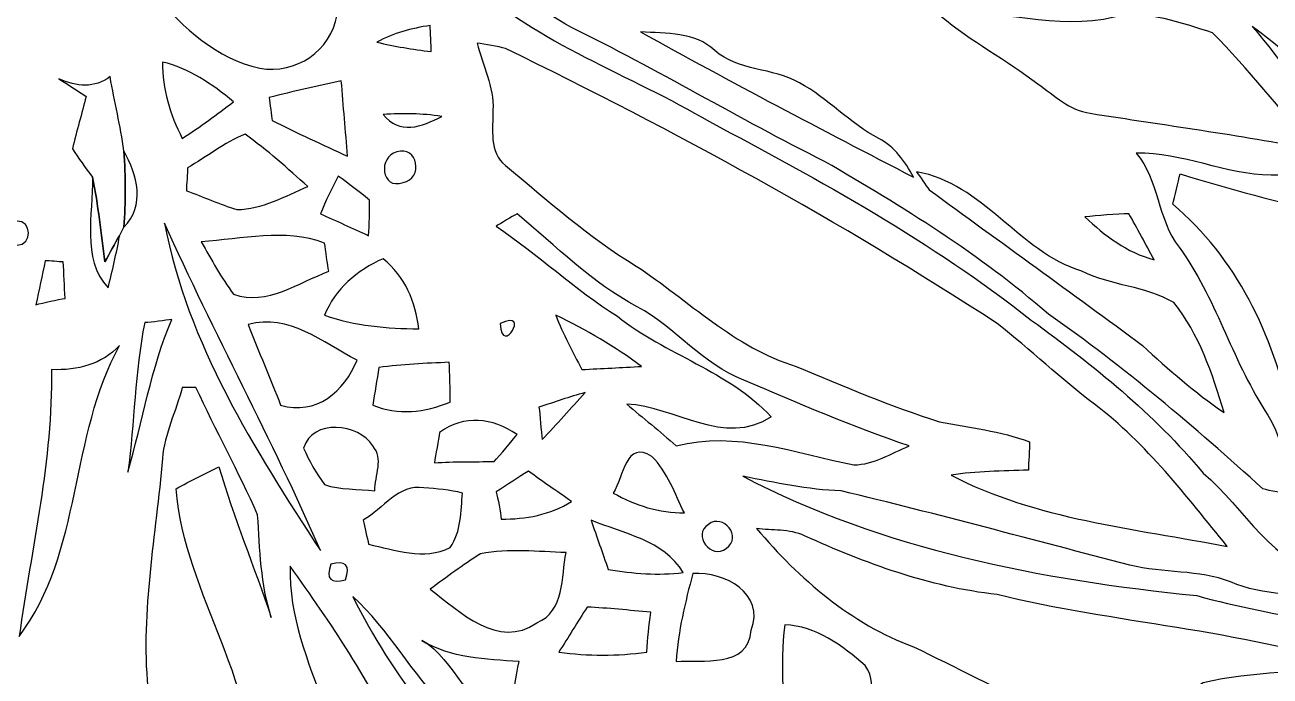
# Model space of a CAD drawing. Extents: x -110 to 93, y -182 to 230.
# Drawn here: x -45.53 to -5.19, y -126.31 to -105.21 of the extents above; entities that cross this region are included whole.
import ezdxf

# ---------------------------------------------------------------- set-up
doc = ezdxf.new("R2010")
doc.units = 0
doc.header["$MEASUREMENT"] = 0
doc.layers.add('LAAG_1', color=7, linetype='CONTINUOUS')

msp = doc.modelspace()

# ---------------------------------------------------------------- linework, layer by layer
at = {"layer": 'LAAG_1', "color": 250}
for points, knots in [([(-41.3115, -104.2824), (-40.5663, -103.8764), (-39.8202, -103.4361), (-39.0417, -103.0625), (-39.0417, -103.0625), (-37.9912, -103.9442), (-36.7377, -104.5877), (-35.4161, -104.8924), (-35.4161, -104.8924), (-35.619, -106.0451), (-36.7377, -106.8243), (-37.9236, -106.6209), (-37.9236, -106.6209), (-39.3125, -106.3156), (-40.3966, -105.2996), (-41.3115, -104.2825), (-41.3115, -104.2825), (-41.3115, -104.2825), (-41.3115, -104.2824), (-41.3115, -104.2824)], [0, 0, 0, 0, 0.2, 0.2, 0.2, 0.2, 0.4, 0.4, 0.4, 0.4, 0.6, 0.6, 0.6, 0.6, 0.8, 0.8, 0.8, 0.8, 1, 1, 1, 1]), ([(-31.1126, -103.7744), (-29.8249, -103.808), (-28.8766, -104.7238), (-27.8262, -105.2996), (-27.8262, -105.2996), (-25.0477, -106.655), (-22.405, -108.2465), (-19.6266, -109.6367), (-19.6266, -109.6367), (-17.1185, -111.093), (-14.5777, -112.6517), (-12.3753, -114.5835), (-12.3753, -114.5835), (-9.9356, -116.278), (-7.6317, -118.2429), (-5.4287, -120.2419), (-5.4287, -120.2419), (-5.1921, -120.3092), (-4.7514, -120.3775), (-4.5487, -120.4111), (-4.5487, -120.4111), (-4.6501, -119.4633), (-4.8187, -118.514), (-5.3614, -117.7006), (-5.3614, -117.7006), (-6.4461, -116.0063), (-6.9538, -114.0414), (-8.1396, -112.4149), (-8.1396, -112.4149), (-8.852, -111.4996), (-8.7837, -110.2461), (-9.5292, -109.365), (-9.5292, -109.365), (-8.0377, -109.3308), (-6.6488, -110.0768), (-5.1581, -110.0768), (-5.1581, -110.0768), (-3.904, -110.0433), (-2.7867, -110.7876), (-1.5326, -110.8223), (-1.5326, -110.8223), (-1.4988, -110.5176), (-1.4647, -109.9419), (-1.4647, -109.6697), (-1.4647, -109.6697), (-3.3282, -108.7219), (-4.4474, -106.8243), (-5.7687, -105.2649), (-5.7687, -105.2649), (-3.0918, -107.2645), (-1.0245, -109.9419), (1.7196, -111.839), (1.7196, -111.839), (-1.6339, -111.9062), (-4.9207, -110.9916), (-8.106, -110.0433), (-8.106, -110.0433), (-8.1737, -110.2796), (-8.2758, -110.7876), (-8.3433, -111.0253), (-8.3433, -111.0253), (-6.3102, -112.7194), (-5.0567, -115.295), (-4.5487, -117.8698), (-4.5487, -117.8698), (-4.1414, -119.5977), (-3.2946, -121.2243), (-3.2274, -123.0537), (-3.2274, -123.0537), (-5.1249, -122.7831), (-6.0052, -120.8513), (-7.3605, -119.7334), (-7.3605, -119.7334), (-8.9529, -117.8025), (-10.9181, -116.2438), (-12.918, -114.7864), (-12.918, -114.7864), (-16.1361, -112.2451), (-19.7618, -110.2461), (-23.3535, -108.3484), (-23.3535, -108.3484), (-25.9289, -106.8243), (-28.9105, -105.8418), (-31.1126, -103.7744), (-31.1126, -103.7744), (-31.1126, -103.7744), (-31.1126, -103.7744), (-31.1126, -103.7744)], [0, 0, 0, 0, 0.0454545, 0.0454545, 0.0454545, 0.0454545, 0.0909091, 0.0909091, 0.0909091, 0.0909091, 0.1363636, 0.1363636, 0.1363636, 0.1363636, 0.1818182, 0.1818182, 0.1818182, 0.1818182, 0.2272727, 0.2272727, 0.2272727, 0.2272727, 0.2727273, 0.2727273, 0.2727273, 0.2727273, 0.3181818, 0.3181818, 0.3181818, 0.3181818, 0.3636364, 0.3636364, 0.3636364, 0.3636364, 0.4090909, 0.4090909, 0.4090909, 0.4090909, 0.4545455, 0.4545455, 0.4545455, 0.4545455, 0.5, 0.5, 0.5, 0.5, 0.5454545, 0.5454545, 0.5454545, 0.5454545, 0.5909091, 0.5909091, 0.5909091, 0.5909091, 0.6363636, 0.6363636, 0.6363636, 0.6363636, 0.6818182, 0.6818182, 0.6818182, 0.6818182, 0.7272727, 0.7272727, 0.7272727, 0.7272727, 0.7727273, 0.7727273, 0.7727273, 0.7727273, 0.8181818, 0.8181818, 0.8181818, 0.8181818, 0.8636364, 0.8636364, 0.8636364, 0.8636364, 0.9090909, 0.9090909, 0.9090909, 0.9090909, 0.9545455, 0.9545455, 0.9545455, 0.9545455, 1, 1, 1, 1]), ([(-15.8655, -104.9261), (-14.0016, -104.6224), (-12.1042, -105.4351), (-10.2409, -104.9602), (-10.2409, -104.9602), (-9.1565, -104.7237), (-8.0719, -105.1636), (-7.0556, -105.4683), (-7.0556, -105.4683), (-5.9036, -106.655), (-4.8534, -107.9429), (-3.8031, -109.2299), (-3.8031, -109.2299), (-6.2083, -108.7891), (-8.6144, -108.4503), (-11.02, -108.0778), (-11.02, -108.0778), (-11.6977, -107.9765), (-12.1725, -107.502), (-12.7139, -107.1284), (-12.7139, -107.1284), (-13.7302, -106.3494), (-14.8831, -105.7398), (-15.8657, -104.9261), (-15.8657, -104.9261), (-15.8657, -104.9261), (-15.8655, -104.9261), (-15.8655, -104.9261)], [0, 0, 0, 0, 0.1428571, 0.1428571, 0.1428571, 0.1428571, 0.2857143, 0.2857143, 0.2857143, 0.2857143, 0.4285714, 0.4285714, 0.4285714, 0.4285714, 0.5714286, 0.5714286, 0.5714286, 0.5714286, 0.7142857, 0.7142857, 0.7142857, 0.7142857, 0.8571429, 0.8571429, 0.8571429, 0.8571429, 1, 1, 1, 1]), ([(-34.1285, -105.773), (-33.5864, -105.4683), (-33.01, -105.3332), (-32.4004, -105.2319), (-32.4004, -105.2319), (-32.4003, -105.4351), (-32.3668, -105.8749), (-32.3668, -106.0788), (-32.3668, -106.0788), (-32.9764, -106.0109), (-33.5523, -105.9091), (-34.1285, -105.773), (-34.1285, -105.773), (-34.1285, -105.773), (-34.1285, -105.773), (-34.1285, -105.773)], [0, 0, 0, 0, 0.25, 0.25, 0.25, 0.25, 0.5, 0.5, 0.5, 0.5, 0.75, 0.75, 0.75, 0.75, 1, 1, 1, 1]), ([(-25.5895, -105.4351), (-24.7427, -105.5028), (-23.8277, -105.4351), (-23.1839, -106.0451), (-23.1839, -106.0451), (-22.405, -106.7228), (-21.3206, -106.5868), (-20.4396, -107.0948), (-20.4396, -107.0948), (-19.5248, -107.5686), (-18.8133, -108.4167), (-17.8642, -108.8905), (-17.8642, -108.8905), (-17.3562, -109.1621), (-17.0172, -109.6367), (-16.7461, -110.1446), (-16.7461, -110.1446), (-19.6942, -108.6206), (-22.6761, -107.0612), (-25.5895, -105.4351), (-25.5895, -105.4351), (-25.5895, -105.4351), (-25.5895, -105.4351), (-25.5895, -105.4351)], [0, 0, 0, 0, 0.1666667, 0.1666667, 0.1666667, 0.1666667, 0.3333333, 0.3333333, 0.3333333, 0.3333333, 0.5, 0.5, 0.5, 0.5, 0.6666667, 0.6666667, 0.6666667, 0.6666667, 0.8333333, 0.8333333, 0.8333333, 0.8333333, 1, 1, 1, 1]), ([(-30.8759, -105.8071), (-30.6386, -105.8418), (-30.1977, -105.9091), (-29.9607, -105.9779), (-29.9607, -105.9779), (-24.4716, -108.6535), (-19.1182, -111.5674), (-14.0355, -114.8877), (-14.0355, -114.8877), (-12.9517, -115.7352), (-11.9686, -116.6842), (-10.8848, -117.4979), (-10.8848, -117.4979), (-9.1906, -118.7845), (-7.9029, -120.4788), (-6.5816, -122.105), (-6.5816, -122.105), (-9.5968, -121.5286), (-12.7822, -121.2243), (-15.5264, -119.8016), (-15.5264, -119.8016), (-14.7132, -119.6656), (-13.8664, -119.6656), (-13.019, -119.6319), (-13.019, -119.6319), (-13.019, -119.3945), (-12.9853, -118.9536), (-12.9853, -118.7172), (-12.9853, -118.7172), (-13.9337, -118.3779), (-14.9166, -118.2429), (-15.899, -118.0732), (-15.899, -118.0732), (-17.4914, -117.5651), (-19.0162, -116.9215), (-20.5414, -116.278), (-20.5414, -116.278), (-22.54, -115.668), (-24.0314, -114.1433), (-25.7254, -113.0243), (-25.7254, -113.0243), (-27.2502, -112.1091), (-28.6053, -110.8896), (-29.9607, -109.7716), (-29.9607, -109.7716), (-30.5029, -109.3308), (-30.3669, -108.5859), (-30.3669, -107.9765), (-30.3669, -107.9765), (-30.3336, -107.2303), (-30.7063, -106.519), (-30.8759, -105.8072), (-30.8759, -105.8072), (-30.8759, -105.8072), (-30.8759, -105.8071), (-30.8759, -105.8071)], [0, 0, 0, 0, 0.0714286, 0.0714286, 0.0714286, 0.0714286, 0.1428571, 0.1428571, 0.1428571, 0.1428571, 0.2142857, 0.2142857, 0.2142857, 0.2142857, 0.2857143, 0.2857143, 0.2857143, 0.2857143, 0.3571429, 0.3571429, 0.3571429, 0.3571429, 0.4285714, 0.4285714, 0.4285714, 0.4285714, 0.5, 0.5, 0.5, 0.5, 0.5714286, 0.5714286, 0.5714286, 0.5714286, 0.6428571, 0.6428571, 0.6428571, 0.6428571, 0.7142857, 0.7142857, 0.7142857, 0.7142857, 0.7857143, 0.7857143, 0.7857143, 0.7857143, 0.8571429, 0.8571429, 0.8571429, 0.8571429, 0.9285714, 0.9285714, 0.9285714, 0.9285714, 1, 1, 1, 1]), ([(-41.074, -106.4171), (-40.1933, -106.6209), (-39.4816, -107.1284), (-38.77, -107.7043), (-38.77, -107.7043), (-39.3125, -108.1114), (-39.8546, -108.5186), (-40.4307, -108.8905), (-40.4307, -108.8905), (-40.8372, -108.1114), (-41.074, -107.2982), (-41.074, -106.4171), (-41.074, -106.4171), (-41.074, -106.4171), (-41.074, -106.4171), (-41.074, -106.4171)], [0, 0, 0, 0, 0.25, 0.25, 0.25, 0.25, 0.5, 0.5, 0.5, 0.5, 0.75, 0.75, 0.75, 0.75, 1, 1, 1, 1]), ([(-44.4286, -106.9592), (-43.853, -107.2303), (-43.277, -107.2645), (-42.7687, -106.8911), (-42.7687, -106.8911), (-42.6328, -107.7042), (-42.4293, -108.4845), (-42.3281, -109.2978), (-42.3281, -109.2978), (-42.2603, -110.1446), (-42.2604, -110.9579), (-42.3281, -111.7713), (-42.3281, -111.7713), (-42.3281, -111.7713), (-42.4637, -112.0423), (-42.4637, -112.0423), (-42.4637, -112.0423), (-42.6328, -112.3128), (-42.7687, -112.5845), (-42.9378, -112.8887), (-42.9378, -112.8887), (-43.0734, -111.974), (-43.1417, -111.06), (-43.3443, -110.1446), (-43.3443, -110.1446), (-43.5819, -109.8399), (-43.785, -109.5348), (-43.9884, -109.2299), (-43.9884, -109.2299), (-43.853, -108.6535), (-43.6837, -108.0778), (-43.5481, -107.5352), (-43.5481, -107.5352), (-43.8189, -107.3322), (-44.1242, -107.1631), (-44.4286, -106.9594), (-44.4286, -106.9594), (-44.4286, -106.9594), (-44.4286, -106.9592), (-44.4286, -106.9592)], [0, 0, 0, 0, 0.1, 0.1, 0.1, 0.1, 0.2, 0.2, 0.2, 0.2, 0.3, 0.3, 0.3, 0.3, 0.4, 0.4, 0.4, 0.4, 0.5, 0.5, 0.5, 0.5, 0.6, 0.6, 0.6, 0.6, 0.7, 0.7, 0.7, 0.7, 0.8, 0.8, 0.8, 0.8, 0.9, 0.9, 0.9, 0.9, 1, 1, 1, 1]), ([(-37.6183, -107.5686), (-36.839, -107.3665), (-36.0597, -107.1973), (-35.2802, -107.0271), (-35.2802, -107.0271), (-35.213, -107.8408), (-35.1448, -108.6535), (-35.0768, -109.4669), (-35.0768, -109.4669), (-35.8904, -109.0939), (-36.7038, -108.7219), (-37.5167, -108.3143), (-37.5167, -108.3143), (-37.5506, -108.1456), (-37.5842, -107.7726), (-37.6185, -107.5688), (-37.6185, -107.5688), (-37.6185, -107.5688), (-37.6183, -107.5686), (-37.6183, -107.5686)], [0, 0, 0, 0, 0.2, 0.2, 0.2, 0.2, 0.4, 0.4, 0.4, 0.4, 0.6, 0.6, 0.6, 0.6, 0.8, 0.8, 0.8, 0.8, 1, 1, 1, 1]), ([(-33.9251, -108.1114), (-33.2814, -108.0778), (-32.6717, -108.0778), (-32.0276, -108.1792), (-32.0276, -108.1792), (-32.6717, -108.5186), (-33.4167, -108.7892), (-33.9253, -108.1115), (-33.9253, -108.1115), (-33.9253, -108.1115), (-33.9251, -108.1114), (-33.9251, -108.1114)], [0, 0, 0, 0, 0.3333333, 0.3333333, 0.3333333, 0.3333333, 0.6666667, 0.6666667, 0.6666667, 0.6666667, 1, 1, 1, 1]), ([(-40.2616, -109.8399), (-39.6512, -109.5006), (-39.0755, -109.0267), (-38.3975, -108.755), (-38.3975, -108.755), (-37.6862, -109.2636), (-37.0088, -109.8736), (-36.3648, -110.4493), (-36.3648, -110.4493), (-37.0765, -110.7546), (-37.8553, -111.1949), (-38.6687, -111.1949), (-38.6687, -111.1949), (-39.2106, -111.0253), (-39.7527, -110.7876), (-40.2952, -110.5849), (-40.2952, -110.5849), (-40.2952, -110.3821), (-40.2616, -110.0086), (-40.2616, -109.8399), (-40.2616, -109.8399), (-40.2616, -109.8399), (-40.2616, -109.8399), (-40.2616, -109.8399)], [0, 0, 0, 0, 0.1666667, 0.1666667, 0.1666667, 0.1666667, 0.3333333, 0.3333333, 0.3333333, 0.3333333, 0.5, 0.5, 0.5, 0.5, 0.6666667, 0.6666667, 0.6666667, 0.6666667, 0.8333333, 0.8333333, 0.8333333, 0.8333333, 1, 1, 1, 1]), ([(-42.3281, -109.2978), (-41.8876, -110.0768), (-41.6168, -111.06), (-42.3281, -111.7713), (-42.3281, -111.7713), (-42.2603, -110.9579), (-42.2604, -110.1446), (-42.3281, -109.2978), (-42.3281, -109.2978), (-42.3281, -109.2978), (-42.3281, -109.2978), (-42.3281, -109.2978)], [0, 0, 0, 0, 0.3333333, 0.3333333, 0.3333333, 0.3333333, 0.6666667, 0.6666667, 0.6666667, 0.6666667, 1, 1, 1, 1]), ([(-33.4849, -109.3308), (-32.8069, -109.0939), (-32.604, -110.2119), (-33.2814, -110.3138), (-33.2814, -110.3138), (-33.9928, -110.5849), (-34.0947, -109.4669), (-33.4851, -109.3308), (-33.4851, -109.3308), (-33.4851, -109.3308), (-33.4849, -109.3308), (-33.4849, -109.3308)], [0, 0, 0, 0, 0.3333333, 0.3333333, 0.3333333, 0.3333333, 0.6666667, 0.6666667, 0.6666667, 0.6666667, 1, 1, 1, 1]), ([(-35.9579, -111.3304), (-35.7884, -110.9238), (-35.5849, -110.5176), (-35.3821, -110.1106), (-35.3821, -110.1106), (-35.0435, -110.348), (-34.7044, -110.6186), (-34.3655, -110.8896), (-34.3655, -110.8896), (-34.3655, -111.2632), (-34.3655, -111.6693), (-34.3997, -112.0423), (-34.3997, -112.0423), (-34.9077, -111.8043), (-35.45, -111.5674), (-35.9579, -111.3304), (-35.9579, -111.3304), (-35.9579, -111.3304), (-35.9579, -111.3304), (-35.9579, -111.3304)], [0, 0, 0, 0, 0.2, 0.2, 0.2, 0.2, 0.4, 0.4, 0.4, 0.4, 0.6, 0.6, 0.6, 0.6, 0.8, 0.8, 0.8, 0.8, 1, 1, 1, 1]), ([(-16.6447, -109.9749), (-14.4762, -110.348), (-13.3583, -112.5498), (-11.2906, -113.1939), (-11.2906, -113.1939), (-10.3425, -113.6684), (-9.2242, -113.6684), (-8.3094, -114.2105), (-8.3094, -114.2105), (-7.496, -115.2271), (-7.0556, -116.5144), (-6.6828, -117.768), (-6.6828, -117.768), (-7.6317, -117.1242), (-8.4789, -116.3782), (-9.3257, -115.5997), (-9.3257, -115.5997), (-11.5961, -113.9058), (-13.9337, -112.2451), (-16.2381, -110.5519), (-16.2381, -110.5519), (-16.3395, -110.4157), (-16.5428, -110.1106), (-16.6448, -109.975), (-16.6448, -109.975), (-16.6448, -109.975), (-16.6447, -109.9749), (-16.6447, -109.9749)], [0, 0, 0, 0, 0.1428571, 0.1428571, 0.1428571, 0.1428571, 0.2857143, 0.2857143, 0.2857143, 0.2857143, 0.4285714, 0.4285714, 0.4285714, 0.4285714, 0.5714286, 0.5714286, 0.5714286, 0.5714286, 0.7142857, 0.7142857, 0.7142857, 0.7142857, 0.8571429, 0.8571429, 0.8571429, 0.8571429, 1, 1, 1, 1]), ([(-43.3441, -110.1446), (-43.1417, -111.0598), (-43.0734, -111.974), (-42.9378, -112.8887), (-42.9378, -112.8887), (-42.7687, -112.5845), (-42.633, -112.313), (-42.4637, -112.0423), (-42.4637, -112.0423), (-42.5656, -112.6177), (-42.7003, -113.1939), (-42.8367, -113.7362), (-42.8367, -113.7362), (-43.7173, -112.7532), (-43.3108, -111.3646), (-43.3443, -110.1446), (-43.3443, -110.1446), (-43.3443, -110.1446), (-43.3441, -110.1446), (-43.3441, -110.1446)], [0, 0, 0, 0, 0.2, 0.2, 0.2, 0.2, 0.4, 0.4, 0.4, 0.4, 0.6, 0.6, 0.6, 0.6, 0.8, 0.8, 0.8, 0.8, 1, 1, 1, 1]), ([(-30.2656, -111.7375), (-30.0966, -111.6351), (-29.7575, -111.4323), (-29.588, -111.3304), (-29.588, -111.3304), (-28.3342, -112.3811), (-27.1483, -113.5664), (-25.691, -114.3456), (-25.691, -114.3456), (-24.4374, -115.0239), (-23.5908, -116.2091), (-22.2356, -116.7176), (-22.2356, -116.7176), (-20.4731, -117.4636), (-18.7115, -118.2429), (-16.8817, -118.8523), (-16.8817, -118.8523), (-17.4578, -119.0892), (-18.0335, -119.4633), (-18.6772, -119.4633), (-18.6772, -119.4633), (-20.5749, -119.0892), (-22.5062, -118.3442), (-24.4374, -118.8523), (-24.4374, -118.8523), (-24.9462, -118.3779), (-25.5221, -117.9381), (-26.0304, -117.4979), (-26.0304, -117.4979), (-24.4716, -117.5651), (-22.8786, -118.9202), (-21.3542, -117.904), (-21.3542, -117.904), (-22.7435, -116.4125), (-24.7763, -115.905), (-26.3351, -114.6509), (-26.3351, -114.6509), (-27.7244, -113.7698), (-28.9105, -112.6517), (-30.2657, -111.7377), (-30.2657, -111.7377), (-30.2657, -111.7377), (-30.2656, -111.7375), (-30.2656, -111.7375)], [0, 0, 0, 0, 0.0909091, 0.0909091, 0.0909091, 0.0909091, 0.1818182, 0.1818182, 0.1818182, 0.1818182, 0.2727273, 0.2727273, 0.2727273, 0.2727273, 0.3636364, 0.3636364, 0.3636364, 0.3636364, 0.4545455, 0.4545455, 0.4545455, 0.4545455, 0.5454545, 0.5454545, 0.5454545, 0.5454545, 0.6363636, 0.6363636, 0.6363636, 0.6363636, 0.7272727, 0.7272727, 0.7272727, 0.7272727, 0.8181818, 0.8181818, 0.8181818, 0.8181818, 0.9090909, 0.9090909, 0.9090909, 0.9090909, 1, 1, 1, 1]), ([(-11.1889, -111.4323), (-10.8169, -111.3983), (-10.1389, -111.3304), (-9.7662, -111.3304), (-9.7662, -111.3304), (-9.4952, -111.8043), (-9.2242, -112.313), (-8.953, -112.8209), (-8.953, -112.8209), (-9.8342, -112.5845), (-10.5459, -112.0423), (-11.189, -111.4323), (-11.189, -111.4323), (-11.189, -111.4323), (-11.1889, -111.4323), (-11.1889, -111.4323)], [0, 0, 0, 0, 0.25, 0.25, 0.25, 0.25, 0.5, 0.5, 0.5, 0.5, 0.75, 0.75, 0.75, 0.75, 1, 1, 1, 1]), ([(-45.7843, -111.5674), (-45.3097, -111.5332), (-45.2764, -112.347), (-45.7845, -112.347), (-45.7845, -112.347), (-46.2921, -112.3811), (-46.3263, -111.5332), (-45.7845, -111.5674), (-45.7845, -111.5674), (-45.7845, -111.5674), (-45.7843, -111.5674), (-45.7843, -111.5674)], [0, 0, 0, 0, 0.3333333, 0.3333333, 0.3333333, 0.3333333, 0.6666667, 0.6666667, 0.6666667, 0.6666667, 1, 1, 1, 1]), ([(-41.0068, -111.6351), (-39.4138, -115.1929), (-37.5167, -118.6485), (-35.9579, -122.241), (-35.9579, -122.241), (-38.0931, -118.9536), (-40.2616, -115.5661), (-41.0068, -111.6351), (-41.0068, -111.6351), (-41.0068, -111.6351), (-41.0068, -111.6351), (-41.0068, -111.6351)], [0, 0, 0, 0, 0.3333333, 0.3333333, 0.3333333, 0.3333333, 0.6666667, 0.6666667, 0.6666667, 0.6666667, 1, 1, 1, 1]), ([(-39.8202, -112.2451), (-38.4988, -112.1432), (-37.1099, -111.8044), (-35.8227, -112.2793), (-35.8227, -112.2793), (-35.7884, -112.5162), (-35.7209, -112.9907), (-35.6868, -113.1939), (-35.6868, -113.1939), (-36.6692, -113.5664), (-37.6862, -114.3124), (-38.77, -113.9394), (-38.77, -113.9394), (-39.1766, -113.3973), (-39.4816, -112.8209), (-39.8202, -112.2451), (-39.8202, -112.2451), (-39.8202, -112.2451), (-39.8202, -112.2451), (-39.8202, -112.2451)], [0, 0, 0, 0, 0.2, 0.2, 0.2, 0.2, 0.4, 0.4, 0.4, 0.4, 0.6, 0.6, 0.6, 0.6, 0.8, 0.8, 0.8, 0.8, 1, 1, 1, 1]), ([(-44.8688, -112.8551), (-44.7339, -112.8551), (-44.4286, -112.8887), (-44.2935, -112.8887), (-44.2935, -112.8887), (-44.2591, -113.2622), (-44.2593, -113.6684), (-44.2252, -114.0745), (-44.2252, -114.0745), (-44.463, -114.1086), (-44.937, -114.2105), (-45.1744, -114.2784), (-45.1744, -114.2784), (-45.0727, -113.8039), (-44.9708, -113.329), (-44.8688, -112.8551), (-44.8688, -112.8551), (-44.8688, -112.8551), (-44.8688, -112.8551), (-44.8688, -112.8551)], [0, 0, 0, 0, 0.2, 0.2, 0.2, 0.2, 0.4, 0.4, 0.4, 0.4, 0.6, 0.6, 0.6, 0.6, 0.8, 0.8, 0.8, 0.8, 1, 1, 1, 1]), ([(-35.8227, -114.6176), (-35.4841, -113.7698), (-34.7718, -113.1603), (-33.9253, -112.7873), (-33.9253, -112.7873), (-33.2137, -113.3637), (-32.8746, -114.1764), (-32.7734, -115.058), (-32.7734, -115.058), (-33.7891, -115.058), (-34.84, -114.9567), (-35.8227, -114.6178), (-35.8227, -114.6178), (-35.8227, -114.6178), (-35.8227, -114.6176), (-35.8227, -114.6176)], [0, 0, 0, 0, 0.25, 0.25, 0.25, 0.25, 0.5, 0.5, 0.5, 0.5, 0.75, 0.75, 0.75, 0.75, 1, 1, 1, 1]), ([(-38.2959, -114.9224), (-36.9745, -114.5488), (-35.8904, -115.4978), (-34.7718, -116.0741), (-34.7718, -116.0741), (-35.1786, -117.0906), (-36.0941, -117.8698), (-37.2456, -117.531), (-37.2456, -117.531), (-37.5842, -116.6504), (-37.9572, -115.8031), (-38.2959, -114.9224), (-38.2959, -114.9224), (-38.2959, -114.9224), (-38.2959, -114.9224), (-38.2959, -114.9224)], [0, 0, 0, 0, 0.25, 0.25, 0.25, 0.25, 0.5, 0.5, 0.5, 0.5, 0.75, 0.75, 0.75, 0.75, 1, 1, 1, 1]), ([(-30.1302, -114.8877), (-29.1136, -114.3803), (-30.0966, -116.0063), (-30.1302, -114.8877), (-30.1302, -114.8877), (-30.1302, -114.8877), (-30.1302, -114.8877), (-30.1302, -114.8877)], [0, 0, 0, 0, 0.5, 0.5, 0.5, 0.5, 1, 1, 1, 1]), ([(-41.6504, -114.8535), (-41.4133, -114.8535), (-40.9732, -114.7864), (-40.7693, -114.7522), (-40.7693, -114.7522), (-41.447, -116.3451), (-41.718, -118.0391), (-42.1926, -119.6998), (-42.1926, -119.6998), (-41.989, -118.1074), (-41.9557, -116.4465), (-41.6504, -114.8537), (-41.6504, -114.8537), (-41.6504, -114.8537), (-41.6504, -114.8535), (-41.6504, -114.8535)], [0, 0, 0, 0, 0.25, 0.25, 0.25, 0.25, 0.5, 0.5, 0.5, 0.5, 0.75, 0.75, 0.75, 0.75, 1, 1, 1, 1]), ([(-28.3342, -114.6176), (-27.3517, -115.091), (-26.4032, -115.6339), (-25.5559, -116.278), (-25.5559, -116.278), (-26.1998, -116.3115), (-26.8439, -116.3452), (-27.4872, -116.3782), (-27.4872, -116.3782), (-27.7922, -115.8031), (-28.0972, -115.2271), (-28.3342, -114.6178), (-28.3342, -114.6178), (-28.3342, -114.6178), (-28.3342, -114.6176), (-28.3342, -114.6176)], [0, 0, 0, 0, 0.25, 0.25, 0.25, 0.25, 0.5, 0.5, 0.5, 0.5, 0.75, 0.75, 0.75, 0.75, 1, 1, 1, 1]), ([(-44.6664, -116.3782), (-43.8189, -116.4125), (-43.0397, -116.2091), (-42.4637, -115.5997), (-42.4637, -115.5997), (-44.09, -118.5139), (-43.6494, -122.2746), (-45.7166, -125.0191), (-45.7166, -125.0191), (-45.3097, -122.1386), (-44.6323, -119.2932), (-44.6664, -116.3782), (-44.6664, -116.3782), (-44.6664, -116.3782), (-44.6664, -116.3782), (-44.6664, -116.3782)], [0, 0, 0, 0, 0.25, 0.25, 0.25, 0.25, 0.5, 0.5, 0.5, 0.5, 0.75, 0.75, 0.75, 0.75, 1, 1, 1, 1]), ([(-34.0602, -116.3115), (-33.3154, -116.2091), (-32.5357, -116.1761), (-31.7907, -116.1423), (-31.7907, -116.1423), (-31.7565, -116.4465), (-31.7565, -117.0908), (-31.7565, -117.4291), (-31.7565, -117.4291), (-32.5694, -117.7678), (-33.4507, -117.8698), (-34.2639, -117.531), (-34.2639, -117.531), (-34.1964, -117.1242), (-34.1285, -116.7176), (-34.0602, -116.3116), (-34.0602, -116.3116), (-34.0602, -116.3116), (-34.0602, -116.3115), (-34.0602, -116.3115)], [0, 0, 0, 0, 0.2, 0.2, 0.2, 0.2, 0.4, 0.4, 0.4, 0.4, 0.6, 0.6, 0.6, 0.6, 0.8, 0.8, 0.8, 0.8, 1, 1, 1, 1]), ([(-40.4307, -116.9552), (-40.3293, -116.9552), (-40.0913, -116.9552), (-39.99, -116.9552), (-39.99, -116.9552), (-39.3466, -118.3442), (-38.6009, -119.6998), (-37.9912, -121.0883), (-37.9912, -121.0883), (-37.9236, -122.2063), (-37.8892, -123.3254), (-37.5506, -124.4093), (-37.5506, -124.4093), (-38.0931, -122.7831), (-38.77, -121.1571), (-39.2449, -119.53), (-39.2449, -119.53), (-39.7191, -119.767), (-40.1596, -119.9703), (-40.6341, -120.2419), (-40.6341, -120.2419), (-40.363, -123.6983), (-37.7876, -126.6794), (-38.1939, -130.2378), (-38.1939, -130.2378), (-39.0755, -132.3719), (-39.8202, -134.5407), (-40.9049, -136.5733), (-40.9049, -136.5733), (-41.447, -133.3207), (-40.7354, -129.932), (-41.5488, -126.6794), (-41.5488, -126.6794), (-41.7863, -124.1717), (-41.2777, -121.7324), (-41.074, -119.2589), (-41.074, -119.2589), (-41.0068, -118.4455), (-40.6341, -117.7338), (-40.4307, -116.9552)], [0, 0, 0, 0, 0.1, 0.1, 0.1, 0.1, 0.2, 0.2, 0.2, 0.2, 0.3, 0.3, 0.3, 0.3, 0.4, 0.4, 0.4, 0.4, 0.5, 0.5, 0.5, 0.5, 0.6, 0.6, 0.6, 0.6, 0.7, 0.7, 0.7, 0.7, 0.8, 0.8, 0.8, 0.8, 0.9, 0.9, 0.9, 0.9, 1, 1, 1, 1]), ([(-28.8766, -117.5992), (-28.3683, -117.4291), (-27.8939, -117.2604), (-27.3858, -117.1244), (-27.3858, -117.1244), (-27.826, -117.6323), (-28.3, -118.141), (-28.7749, -118.6485), (-28.7749, -118.6485), (-28.8089, -118.3779), (-28.8425, -117.8363), (-28.8766, -117.5993), (-28.8766, -117.5993), (-28.8766, -117.5993), (-28.8766, -117.5992), (-28.8766, -117.5992)], [0, 0, 0, 0, 0.25, 0.25, 0.25, 0.25, 0.5, 0.5, 0.5, 0.5, 0.75, 0.75, 0.75, 0.75, 1, 1, 1, 1]), ([(-36.4998, -118.92), (-36.2287, -117.9717), (-34.7044, -118.1074), (-34.2639, -118.8523), (-34.2639, -118.8523), (-33.8911, -119.2589), (-34.1964, -119.8016), (-34.1964, -120.3092), (-34.1964, -120.3092), (-34.7382, -120.2419), (-35.3141, -120.2749), (-35.8227, -120.1058), (-35.8227, -120.1058), (-36.0941, -119.7333), (-36.3308, -119.3266), (-36.4999, -118.9202), (-36.4999, -118.9202), (-36.4999, -118.9202), (-36.4998, -118.92), (-36.4998, -118.92)], [0, 0, 0, 0, 0.2, 0.2, 0.2, 0.2, 0.4, 0.4, 0.4, 0.4, 0.6, 0.6, 0.6, 0.6, 0.8, 0.8, 0.8, 0.8, 1, 1, 1, 1]), ([(-32.0953, -118.4121), (-31.282, -117.8362), (-30.4013, -117.9381), (-29.588, -118.4798), (-29.588, -118.4798), (-29.7573, -118.6832), (-30.1302, -119.1575), (-30.3336, -119.3609), (-30.3336, -119.3609), (-30.9773, -119.3609), (-31.6213, -119.3609), (-32.2646, -119.3945), (-32.2646, -119.3945), (-32.2308, -119.1575), (-32.1292, -118.6485), (-32.0954, -118.4121), (-32.0954, -118.4121), (-32.0954, -118.4121), (-32.0953, -118.4121), (-32.0953, -118.4121)], [0, 0, 0, 0, 0.2, 0.2, 0.2, 0.2, 0.4, 0.4, 0.4, 0.4, 0.6, 0.6, 0.6, 0.6, 0.8, 0.8, 0.8, 0.8, 1, 1, 1, 1]), ([(-26.4709, -120.3775), (-26.1315, -119.8353), (-26.064, -118.6485), (-25.2171, -119.1917), (-25.2171, -119.1917), (-24.7081, -119.6996), (-24.4716, -120.4111), (-24.1666, -121.0211), (-24.1666, -121.0211), (-24.9798, -121.021), (-25.7588, -120.7836), (-26.4709, -120.3775), (-26.4709, -120.3775), (-26.4709, -120.3775), (-26.4709, -120.3775), (-26.4709, -120.3775)], [0, 0, 0, 0, 0.25, 0.25, 0.25, 0.25, 0.5, 0.5, 0.5, 0.5, 0.75, 0.75, 0.75, 0.75, 1, 1, 1, 1]), ([(-30.2656, -120.3437), (-29.8932, -120.1058), (-29.5538, -119.8689), (-29.2153, -119.6656), (-29.2153, -119.6656), (-28.7749, -120.0045), (-28.3, -120.3092), (-27.8262, -120.6481), (-27.8262, -120.6481), (-28.5039, -121.0883), (-29.3166, -121.2243), (-30.0966, -121.2243), (-30.0966, -121.2243), (-30.1302, -120.9869), (-30.1977, -120.5471), (-30.2657, -120.3439), (-30.2657, -120.3439), (-30.2657, -120.3439), (-30.2656, -120.3437), (-30.2656, -120.3437)], [0, 0, 0, 0, 0.2, 0.2, 0.2, 0.2, 0.4, 0.4, 0.4, 0.4, 0.6, 0.6, 0.6, 0.6, 0.8, 0.8, 0.8, 0.8, 1, 1, 1, 1]), ([(-34.5687, -121.258), (-33.9251, -120.8849), (-33.4167, -120.0722), (-32.604, -120.2073), (-32.604, -120.2073), (-32.1972, -120.2419), (-31.7565, -120.2749), (-31.3496, -120.3775), (-31.3496, -120.3775), (-31.4176, -120.9533), (-31.384, -121.6305), (-31.7565, -122.1386), (-31.7565, -122.1386), (-32.604, -122.5797), (-33.5523, -122.2063), (-34.3997, -122.0376), (-34.3997, -122.0376), (-34.4332, -121.8343), (-34.535, -121.4613), (-34.5687, -121.258), (-34.5687, -121.258), (-34.5687, -121.258), (-34.5687, -121.258), (-34.5687, -121.258)], [0, 0, 0, 0, 0.1666667, 0.1666667, 0.1666667, 0.1666667, 0.3333333, 0.3333333, 0.3333333, 0.3333333, 0.5, 0.5, 0.5, 0.5, 0.6666667, 0.6666667, 0.6666667, 0.6666667, 0.8333333, 0.8333333, 0.8333333, 0.8333333, 1, 1, 1, 1]), ([(-22.2689, -119.8353), (-21.2186, -120.0386), (-20.1684, -120.2749), (-19.0846, -120.3092), (-19.0846, -120.3092), (-15.967, -121.0552), (-12.8499, -121.9027), (-9.7328, -122.7154), (-9.7328, -122.7154), (-8.6477, -122.986), (-7.4962, -122.8504), (-6.4797, -123.2576), (-6.4797, -123.2576), (-5.3951, -123.7321), (-4.2093, -123.5623), (-3.1254, -124.0025), (-3.1254, -124.0025), (-1.2277, -124.6125), (0.8049, -125.0534), (2.5328, -126.1377), (2.5328, -126.1377), (4.5672, -127.2888), (6.1585, -129.0516), (7.7509, -130.7453), (7.7509, -130.7453), (4.9727, -129.7965), (2.2286, -128.7126), (-0.6856, -128.306), (-0.6856, -128.306), (-2.3458, -127.8988), (-4.0401, -127.5605), (-5.7687, -127.7643), (-5.7687, -127.7643), (-6.4461, -128.1362), (-7.1916, -128.7126), (-7.9029, -128.0012), (-7.9029, -128.0012), (-4.4131, -126.1036), (-0.5164, -127.7643), (3.1435, -128.0343), (3.1435, -128.0343), (2.5677, -126.9168), (1.449, -126.3747), (0.3315, -125.9675), (0.3315, -125.9675), (-2.1083, -124.5783), (-4.9553, -124.444), (-7.5638, -123.6984), (-7.5638, -123.6984), (-12.6124, -123.1897), (-17.7288, -122.2063), (-22.2689, -119.8353), (-22.2689, -119.8353), (-22.2689, -119.8353), (-22.2689, -119.8353), (-22.2689, -119.8353)], [0, 0, 0, 0, 0.0714286, 0.0714286, 0.0714286, 0.0714286, 0.1428571, 0.1428571, 0.1428571, 0.1428571, 0.2142857, 0.2142857, 0.2142857, 0.2142857, 0.2857143, 0.2857143, 0.2857143, 0.2857143, 0.3571429, 0.3571429, 0.3571429, 0.3571429, 0.4285714, 0.4285714, 0.4285714, 0.4285714, 0.5, 0.5, 0.5, 0.5, 0.5714286, 0.5714286, 0.5714286, 0.5714286, 0.6428571, 0.6428571, 0.6428571, 0.6428571, 0.7142857, 0.7142857, 0.7142857, 0.7142857, 0.7857143, 0.7857143, 0.7857143, 0.7857143, 0.8571429, 0.8571429, 0.8571429, 0.8571429, 0.9285714, 0.9285714, 0.9285714, 0.9285714, 1, 1, 1, 1]), ([(-27.1825, -121.258), (-26.1315, -121.6982), (-24.8446, -121.9027), (-24.2005, -122.9524), (-24.2005, -122.9524), (-25.0139, -123.0537), (-25.8271, -122.986), (-26.6404, -122.8504), (-26.6404, -122.8504), (-26.8095, -122.3082), (-27.0129, -121.8003), (-27.1825, -121.258), (-27.1825, -121.258), (-27.1825, -121.258), (-27.1825, -121.258), (-27.1825, -121.258)], [0, 0, 0, 0, 0.25, 0.25, 0.25, 0.25, 0.5, 0.5, 0.5, 0.5, 0.75, 0.75, 0.75, 0.75, 1, 1, 1, 1]), ([(-23.3871, -121.3935), (-22.913, -121.021), (-22.2689, -121.8003), (-22.8109, -122.1727), (-22.8109, -122.1727), (-23.2858, -122.5457), (-23.9296, -121.7324), (-23.3871, -121.3935), (-23.3871, -121.3935), (-23.3871, -121.3935), (-23.3871, -121.3935), (-23.3871, -121.3935)], [0, 0, 0, 0, 0.3333333, 0.3333333, 0.3333333, 0.3333333, 0.6666667, 0.6666667, 0.6666667, 0.6666667, 1, 1, 1, 1]), ([(-21.8286, -121.5286), (-21.3206, -121.5969), (-20.7781, -121.5286), (-20.2702, -121.7665), (-20.2702, -121.7665), (-18.3049, -122.6471), (-16.2381, -123.4263), (-14.0355, -123.6637), (-14.0355, -123.6637), (-10.2073, -124.6125), (-6.2083, -124.7823), (-2.4141, -126.0353), (-2.4141, -126.0353), (-4.0737, -126.1713), (-5.7344, -126.1377), (-7.3605, -126.5096), (-7.3605, -126.5096), (-7.9702, -126.9505), (-8.5472, -127.4585), (-9.0887, -128.0012), (-9.0887, -128.0012), (-9.0209, -128.2382), (-8.8173, -128.7126), (-8.716, -128.9496), (-8.716, -128.9496), (-5.9718, -130.1016), (-3.2946, -131.4236), (-0.5506, -132.6089), (-0.5506, -132.6089), (0.5681, -133.253), (1.8892, -133.626), (2.8045, -134.6079), (2.8045, -134.6079), (4.0918, -135.8278), (5.5485, -137.0472), (6.023, -138.844), (6.023, -138.844), (4.6682, -138.4032), (3.3803, -137.7591), (1.9571, -137.6242), (1.9571, -137.6242), (0.9747, -137.4538), (0.2296, -138.234), (-0.6856, -138.4704), (-0.6856, -138.4704), (-2.2096, -136.5733), (-3.159, -134.2354), (-4.9207, -132.541), (-4.9207, -132.541), (-6.0728, -131.3893), (-7.2595, -130.305), (-8.5472, -129.3567), (-8.5472, -129.3567), (-11.325, -128.1362), (-14.0016, -126.6794), (-16.7461, -125.3581), (-16.7461, -125.3581), (-18.7791, -124.6125), (-20.4396, -123.1557), (-21.8286, -121.5286), (-21.8286, -121.5286), (-21.8286, -121.5286), (-21.8286, -121.5286), (-21.8286, -121.5286)], [0, 0, 0, 0, 0.0625, 0.0625, 0.0625, 0.0625, 0.125, 0.125, 0.125, 0.125, 0.1875, 0.1875, 0.1875, 0.1875, 0.25, 0.25, 0.25, 0.25, 0.3125, 0.3125, 0.3125, 0.3125, 0.375, 0.375, 0.375, 0.375, 0.4375, 0.4375, 0.4375, 0.4375, 0.5, 0.5, 0.5, 0.5, 0.5625, 0.5625, 0.5625, 0.5625, 0.625, 0.625, 0.625, 0.625, 0.6875, 0.6875, 0.6875, 0.6875, 0.75, 0.75, 0.75, 0.75, 0.8125, 0.8125, 0.8125, 0.8125, 0.875, 0.875, 0.875, 0.875, 0.9375, 0.9375, 0.9375, 0.9375, 1, 1, 1, 1]), ([(-32.4003, -123.494), (-31.8581, -123.0878), (-31.3496, -122.7154), (-30.7743, -122.3429), (-30.7743, -122.3429), (-29.8588, -122.1727), (-28.9105, -122.2746), (-27.9956, -122.3082), (-27.9956, -122.3082), (-28.1652, -123.0878), (-28.0289, -124.2059), (-28.9441, -124.5784), (-28.9441, -124.5784), (-30.1976, -125.46), (-31.4512, -124.2059), (-32.4004, -123.494), (-32.4004, -123.494), (-32.4004, -123.494), (-32.4003, -123.494), (-32.4003, -123.494)], [0, 0, 0, 0, 0.2, 0.2, 0.2, 0.2, 0.4, 0.4, 0.4, 0.4, 0.6, 0.6, 0.6, 0.6, 0.8, 0.8, 0.8, 0.8, 1, 1, 1, 1]), ([(-35.619, -122.6818), (-35.1448, -122.5457), (-34.9752, -122.7154), (-35.1448, -123.1897), (-35.1448, -123.1897), (-35.619, -123.3253), (-35.7884, -123.1557), (-35.619, -122.6818), (-35.619, -122.6818), (-35.619, -122.6818), (-35.619, -122.6818), (-35.619, -122.6818)], [0, 0, 0, 0, 0.3333333, 0.3333333, 0.3333333, 0.3333333, 0.6666667, 0.6666667, 0.6666667, 0.6666667, 1, 1, 1, 1]), ([(-36.9403, -122.7484), (-35.619, -124.5783), (-34.3314, -126.5096), (-33.3489, -128.5766), (-33.3489, -128.5766), (-34.3313, -128.8139), (-34.3314, -127.8311), (-34.4671, -127.1875), (-34.4671, -127.1875), (-34.9416, -127.2211), (-35.3821, -127.2552), (-35.8227, -127.2888), (-35.8227, -127.2888), (-36.3648, -125.8325), (-36.9745, -124.3757), (-36.9405, -122.7484), (-36.9405, -122.7484), (-36.9405, -122.7484), (-36.9403, -122.7484), (-36.9403, -122.7484)], [0, 0, 0, 0, 0.2, 0.2, 0.2, 0.2, 0.4, 0.4, 0.4, 0.4, 0.6, 0.6, 0.6, 0.6, 0.8, 0.8, 0.8, 0.8, 1, 1, 1, 1]), ([(-23.8955, -122.986), (-22.8453, -122.9187), (-21.5573, -123.6295), (-21.9986, -124.8159), (-21.9986, -124.8159), (-22.0997, -126.0694), (-23.5908, -125.7651), (-24.4374, -125.8325), (-24.4374, -125.8325), (-24.37, -124.8489), (-24.133, -123.9012), (-23.8955, -122.986), (-23.8955, -122.986), (-23.8955, -122.986), (-23.8955, -122.986), (-23.8955, -122.986)], [0, 0, 0, 0, 0.25, 0.25, 0.25, 0.25, 0.5, 0.5, 0.5, 0.5, 0.75, 0.75, 0.75, 0.75, 1, 1, 1, 1]), ([(-34.9077, -123.7321), (-33.7216, -124.8159), (-33.01, -126.2049), (-31.8917, -127.323), (-31.8917, -127.323), (-30.9773, -128.2722), (-30.2993, -129.3899), (-29.6554, -130.5425), (-29.6554, -130.5425), (-31.7906, -128.6443), (-33.62, -126.3068), (-34.9077, -123.7321), (-34.9077, -123.7321), (-34.9077, -123.7321), (-34.9077, -123.7321), (-34.9077, -123.7321)], [0, 0, 0, 0, 0.25, 0.25, 0.25, 0.25, 0.5, 0.5, 0.5, 0.5, 0.75, 0.75, 0.75, 0.75, 1, 1, 1, 1]), ([(-27.3175, -124.0699), (-26.6404, -124.1044), (-25.9625, -124.1717), (-25.2511, -124.24), (-25.2511, -124.24), (-25.3184, -124.6797), (-25.3524, -125.087), (-25.3863, -125.5272), (-25.3863, -125.5272), (-26.3351, -125.6638), (-27.284, -125.6638), (-28.2331, -125.5272), (-28.2331, -125.5272), (-27.9278, -125.0534), (-27.6228, -124.5448), (-27.3176, -124.0699), (-27.3176, -124.0699), (-27.3176, -124.0699), (-27.3175, -124.0699), (-27.3175, -124.0699)], [0, 0, 0, 0, 0.2, 0.2, 0.2, 0.2, 0.4, 0.4, 0.4, 0.4, 0.6, 0.6, 0.6, 0.6, 0.8, 0.8, 0.8, 0.8, 1, 1, 1, 1]), ([(-20.9136, -124.6461), (-19.8976, -124.6797), (-19.0502, -125.3238), (-18.3049, -125.9675), (-18.3049, -125.9675), (-17.7967, -126.6794), (-18.3731, -127.5262), (-18.508, -128.2724), (-18.508, -128.2724), (-19.2876, -128.5088), (-20.101, -128.7126), (-20.9138, -128.5766), (-20.9138, -128.5766), (-20.9136, -127.2888), (-21.0837, -125.9675), (-20.9138, -124.6461), (-20.9138, -124.6461), (-20.9138, -124.6461), (-20.9136, -124.6461), (-20.9136, -124.6461)], [0, 0, 0, 0, 0.2, 0.2, 0.2, 0.2, 0.4, 0.4, 0.4, 0.4, 0.6, 0.6, 0.6, 0.6, 0.8, 0.8, 0.8, 0.8, 1, 1, 1, 1]), ([(-32.6717, -125.1553), (-31.7226, -125.7311), (-30.6046, -125.7651), (-29.5202, -125.8325), (-29.5202, -125.8325), (-29.6218, -126.3411), (-29.6896, -126.8149), (-29.7916, -127.323), (-29.7916, -127.323), (-31.282, -127.5262), (-31.5531, -125.7311), (-32.6717, -125.1553), (-32.6717, -125.1553), (-32.6717, -125.1553), (-32.6717, -125.1553), (-32.6717, -125.1553)], [0, 0, 0, 0, 0.25, 0.25, 0.25, 0.25, 0.5, 0.5, 0.5, 0.5, 0.75, 0.75, 0.75, 0.75, 1, 1, 1, 1])]:
    msp.add_open_spline(points, degree=3, knots=knots, dxfattribs=at)

doc.saveas('drawing.dxf')
